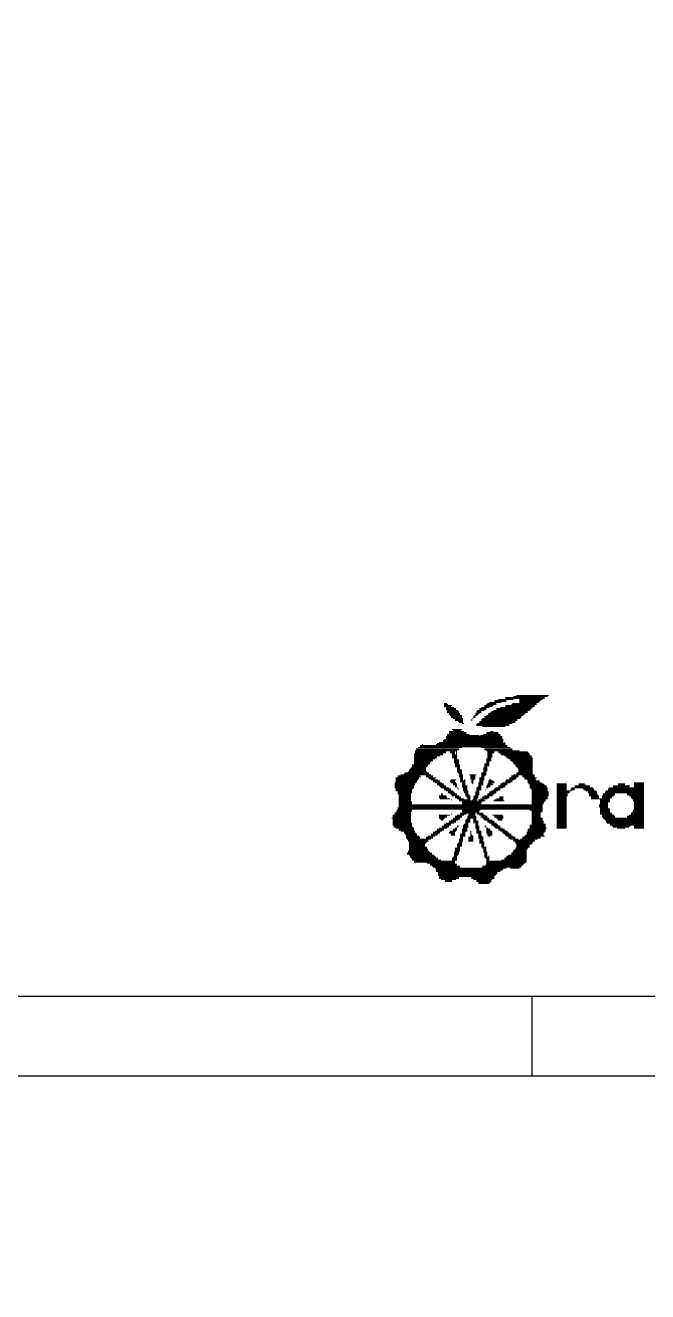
# Model space of a CAD drawing. Extents: x 24 to 162, y 5 to 143.
# Drawn here: x 92.66 to 109.46, y 38.97 to 73.16 of the extents above; entities that cross this region are included whole.
import ezdxf

# ---------------------------------------------------------------- set-up
doc = ezdxf.new("R2010")
doc.units = 0
doc.layers.add('BG_OUTLINE', color=7, linetype='CONTINUOUS')
doc.layers.add('BG_SILKSCREEN_TOP', color=7, linetype='CONTINUOUS')

msp = doc.modelspace()

# ---------------------------------------------------------------- linework, layer by layer
at = {"layer": 'BG_OUTLINE'}
for points in [[(89.27973, 46.950376), (137.279634, 46.950376, 0.414205), (140.779246, 50.450242), (140.779246, 83.450176, 0.414226), (137.279634, 86.950296), (89.27973, 86.950296, 0.414268), (85.779356, 83.450176), (85.779356, 50.450242, 0.414248)], [(89.27973, 4.786376), (137.279634, 4.786376, 0.414205), (140.779246, 8.286242), (140.779246, 41.286176, 0.414226), (137.279634, 44.786296), (89.27973, 44.786296, 0.414268), (85.779356, 41.286176), (85.779356, 8.286242, 0.414248)]]:
    msp.add_lwpolyline(points, format="xyb", close=True, dxfattribs=at)
msp.add_lwpolyline([(106.340402, 44.786296), (106.340402, 46.950376), (121.431812, 46.950376), (121.431812, 44.786296)], close=True, dxfattribs=at)
at = {"layer": 'BG_SILKSCREEN_TOP', "const_width": 0.027178}
for points in [[(105.833672, 55.041038), (106.7562, 55.041038)], [(105.914952, 55.067962), (106.783632, 55.067962)], [(103.96093, 54.851046), (104.042464, 54.851046)], [(103.96093, 54.823614), (104.069388, 54.823614)], [(103.96093, 54.79669), (104.1781, 54.79669)], [(103.96093, 54.769766), (104.150922, 54.769766)], [(104.015032, 54.742334), (104.232456, 54.742334)], [(104.015032, 54.71541), (104.286558, 54.71541)], [(104.015032, 54.687978), (104.286558, 54.687978)], [(104.91089, 54.71541), (105.100882, 54.71541)], [(104.91089, 54.687978), (105.100882, 54.687978)], [(104.964992, 54.742334), (105.182416, 54.742334)], [(105.046526, 54.79669), (105.290874, 54.79669)], [(105.046526, 54.769766), (105.263696, 54.769766)], [(105.100882, 54.823614), (105.372408, 54.823614)], [(105.12806, 54.851046), (105.372408, 54.851046)], [(105.182416, 54.87797), (105.50779, 54.87797)], [(105.318052, 54.932326), (105.64368, 54.932326)], [(105.318052, 54.905402), (105.64368, 54.905402)], [(105.372408, 54.71541), (106.322114, 54.71541)], [(105.372408, 54.687978), (106.294936, 54.687978)], [(105.42651, 54.959758), (105.833672, 54.959758)], [(105.480866, 54.742334), (106.349292, 54.742334)], [(105.616502, 55.013606), (106.67492, 55.013606)], [(105.616502, 54.986682), (106.67492, 54.986682)], [(105.616502, 54.79669), (106.403648, 54.79669)], [(105.616502, 54.769766), (106.403648, 54.769766)], [(105.779316, 54.823614), (106.45775, 54.823614)], [(105.806494, 54.851046), (106.45775, 54.851046)], [(105.996486, 54.959758), (106.620818, 54.959758)], [(105.996486, 54.932326), (106.566462, 54.932326)], [(105.996486, 54.905402), (106.539284, 54.905402)], [(105.996486, 54.87797), (106.512106, 54.87797)], [(104.042464, 54.661054), (104.340914, 54.661054)], [(104.042464, 54.633622), (104.368092, 54.633622)], [(104.042464, 54.606698), (104.368092, 54.606698)], [(104.096566, 54.57952), (104.395016, 54.57952)], [(104.096566, 54.552342), (104.395016, 54.552342)], [(104.123744, 54.525418), (104.449372, 54.525418)], [(104.150922, 54.497986), (104.449372, 54.497986)], [(104.150922, 54.471062), (104.449372, 54.471062)], [(104.205024, 54.44363), (104.47655, 54.44363)], [(104.25938, 54.416706), (104.47655, 54.416706)], [(104.25938, 54.389528), (104.47655, 54.389528)], [(104.340914, 54.36235), (104.47655, 54.36235)], [(104.69372, 54.416706), (104.720898, 54.416706)], [(104.69372, 54.389528), (104.720898, 54.389528)], [(104.720898, 54.44363), (104.748076, 54.44363)], [(104.748076, 54.497986), (104.802432, 54.497986)], [(104.748076, 54.471062), (104.802432, 54.471062)], [(104.775, 54.525418), (104.856534, 54.525418)], [(104.802432, 54.57952), (104.91089, 54.57952)], [(104.802432, 54.552342), (104.883712, 54.552342)], [(104.829356, 54.633622), (104.964992, 54.633622)], [(104.829356, 54.606698), (104.964992, 54.606698)], [(104.856534, 54.661054), (105.046526, 54.661054)], [(104.91089, 54.36235), (105.887774, 54.36235)], [(104.964992, 54.416706), (105.942384, 54.416706)], [(104.964992, 54.389528), (105.942384, 54.389528)], [(104.992424, 54.44363), (106.023664, 54.44363)], [(105.046526, 54.497986), (106.050842, 54.497986)], [(105.046526, 54.471062), (106.050842, 54.471062)], [(105.100882, 54.525418), (106.104944, 54.525418)], [(105.154984, 54.57952), (106.1593, 54.57952)], [(105.154984, 54.552342), (106.132122, 54.552342)], [(105.20934, 54.606698), (106.213656, 54.606698)], [(105.236518, 54.633622), (106.213656, 54.633622)], [(105.290874, 54.661054), (106.267758, 54.661054)], [(104.042464, 54.009544), (104.639364, 54.009544)], [(104.096566, 54.091078), (104.503728, 54.091078)], [(104.096566, 54.063646), (104.558084, 54.063646)], [(104.096566, 54.036976), (104.558084, 54.036976)], [(104.1781, 54.14518), (104.449372, 54.14518)], [(104.205024, 54.118256), (104.422448, 54.118256)], [(104.368092, 54.335426), (104.47655, 54.335426)], [(104.449372, 54.308248), (104.503728, 54.308248)], [(104.829356, 54.28107), (105.72496, 54.28107)], [(104.829356, 54.253638), (105.72496, 54.253638)], [(104.856534, 54.308248), (105.806494, 54.308248)], [(104.91089, 54.335426), (105.887774, 54.335426)], [(104.992424, 54.226968), (105.616502, 54.226968)], [(105.019348, 54.009544), (105.480866, 54.009544)], [(105.100882, 54.063646), (105.42651, 54.063646)], [(105.100882, 54.036976), (105.42651, 54.036976)], [(105.20934, 54.091078), (105.290874, 54.091078)], [(103.255318, 53.656992), (104.449372, 53.656992)], [(103.309674, 53.71084), (105.670858, 53.71084)], [(103.309674, 53.683916), (105.670858, 53.683916)], [(103.363776, 53.738272), (103.390954, 53.738272)], [(103.74376, 53.738272), (105.616502, 53.738272)], [(103.770938, 53.765196), (105.616502, 53.765196)], [(103.82504, 53.792628), (105.5624, 53.792628)], [(103.933752, 53.846984), (105.5624, 53.846984)], [(103.933752, 53.819552), (105.5624, 53.819552)], [(103.96093, 53.873908), (105.5624, 53.873908)], [(104.015032, 53.955188), (105.534968, 53.955188)], [(104.015032, 53.928264), (105.534968, 53.928264)], [(104.015032, 53.901086), (105.534968, 53.901086)], [(104.042464, 53.982366), (104.91089, 53.982366)], [(104.938068, 53.982366), (105.480866, 53.982366)], [(104.964992, 53.656992), (105.752392, 53.656992)], [(105.589324, 53.792628), (105.616502, 53.792628)], [(103.146606, 53.493924), (103.933752, 53.493924)], [(103.146606, 53.467), (103.933752, 53.467)], [(103.146606, 53.439568), (103.852472, 53.439568)], [(103.146606, 53.412644), (103.770938, 53.412644)], [(103.146606, 53.385212), (103.770938, 53.385212)], [(103.146606, 53.358288), (103.716582, 53.358288)], [(103.146606, 53.330856), (103.66248, 53.330856)], [(103.173784, 53.575204), (104.313736, 53.575204)], [(103.173784, 53.54828), (104.015032, 53.54828)], [(103.173784, 53.520848), (104.015032, 53.520848)], [(103.200962, 53.62956), (104.368092, 53.62956)], [(103.200962, 53.602636), (104.368092, 53.602636)], [(104.123744, 53.54828), (104.25938, 53.54828)], [(104.123744, 53.520848), (104.25938, 53.520848)], [(104.1781, 53.493924), (104.25938, 53.493924)], [(104.1781, 53.467), (104.313736, 53.467)], [(104.1781, 53.439568), (104.313736, 53.439568)], [(104.1781, 53.412644), (104.313736, 53.412644)], [(104.1781, 53.385212), (104.313736, 53.385212)], [(104.232456, 53.358288), (104.313736, 53.358288)], [(104.232456, 53.330856), (104.368092, 53.330856)], [(104.286558, 53.54828), (104.313736, 53.54828)], [(104.286558, 53.520848), (104.313736, 53.520848)], [(104.286558, 53.493924), (104.313736, 53.493924)], [(105.046526, 53.62956), (105.806494, 53.62956)], [(105.046526, 53.602636), (105.806494, 53.602636)], [(105.100882, 53.575204), (105.996486, 53.575204)], [(105.100882, 53.358288), (105.236518, 53.358288)], [(105.100882, 53.330856), (105.236518, 53.330856)], [(105.12806, 53.54828), (105.318052, 53.54828)], [(105.12806, 53.520848), (105.318052, 53.520848)], [(105.12806, 53.493924), (105.263696, 53.493924)], [(105.12806, 53.467), (105.263696, 53.467)], [(105.12806, 53.439568), (105.263696, 53.439568)], [(105.12806, 53.412644), (105.263696, 53.412644)], [(105.12806, 53.385212), (105.236518, 53.385212)], [(105.42651, 53.54828), (106.213656, 53.54828)], [(105.42651, 53.520848), (106.240834, 53.520848)], [(105.480866, 53.493924), (106.267758, 53.493924)], [(105.50779, 53.467), (106.267758, 53.467)], [(105.589324, 53.439568), (106.322114, 53.439568)], [(105.64368, 53.412644), (106.322114, 53.412644)], [(105.64368, 53.385212), (106.349292, 53.385212)], [(105.697782, 53.358288), (106.349292, 53.358288)], [(105.752392, 53.330856), (106.349292, 53.330856)], [(102.902512, 52.978304), (103.553768, 52.978304)], [(102.983792, 53.005482), (103.499666, 53.005482)], [(103.01097, 53.059584), (103.472488, 53.059584)], [(103.01097, 53.032406), (103.472488, 53.032406)], [(103.038148, 53.086762), (103.472488, 53.086762)], [(103.065326, 53.11394), (103.472488, 53.11394)], [(103.092504, 53.19522), (103.52659, 53.19522)], [(103.092504, 53.168296), (103.52659, 53.168296)], [(103.092504, 53.140864), (103.499666, 53.140864)], [(103.146606, 53.303932), (103.66248, 53.303932)], [(103.146606, 53.276754), (103.608124, 53.276754)], [(103.146606, 53.249576), (103.580946, 53.249576)], [(103.146606, 53.222652), (103.580946, 53.222652)], [(104.232456, 53.303932), (104.368092, 53.303932)], [(104.232456, 53.276754), (104.368092, 53.276754)], [(104.232456, 53.249576), (104.368092, 53.249576)], [(104.25938, 53.222652), (104.368092, 53.222652)], [(104.25938, 53.19522), (104.395016, 53.19522)], [(104.25938, 53.168296), (104.395016, 53.168296)], [(104.25938, 53.140864), (104.395016, 53.140864)], [(104.313736, 53.11394), (104.395016, 53.11394)], [(104.313736, 53.086762), (104.395016, 53.086762)], [(104.313736, 53.059584), (104.449372, 53.059584)], [(104.313736, 53.032406), (104.449372, 53.032406)], [(104.313736, 53.005482), (104.449372, 53.005482)], [(104.340914, 52.978304), (104.449372, 52.978304)], [(104.964992, 52.978304), (105.100882, 52.978304)], [(105.019348, 53.11394), (105.12806, 53.11394)], [(105.019348, 53.086762), (105.12806, 53.086762)], [(105.019348, 53.059584), (105.12806, 53.059584)], [(105.019348, 53.032406), (105.12806, 53.032406)], [(105.019348, 53.005482), (105.100882, 53.005482)], [(105.046526, 53.222652), (105.182416, 53.222652)], [(105.046526, 53.19522), (105.182416, 53.19522)], [(105.046526, 53.168296), (105.182416, 53.168296)], [(105.046526, 53.140864), (105.12806, 53.140864)], [(105.100882, 53.303932), (105.236518, 53.303932)], [(105.100882, 53.276754), (105.182416, 53.276754)], [(105.100882, 53.249576), (105.182416, 53.249576)], [(105.752392, 53.303932), (106.349292, 53.303932)], [(105.806494, 53.276754), (106.349292, 53.276754)], [(105.833672, 53.249576), (106.349292, 53.249576)], [(105.833672, 53.222652), (106.349292, 53.222652)], [(105.887774, 53.19522), (106.349292, 53.19522)], [(105.887774, 53.168296), (106.349292, 53.168296)], [(105.914952, 53.140864), (106.349292, 53.140864)], [(105.914952, 52.978304), (106.349292, 52.978304)], [(105.942384, 53.11394), (106.349292, 53.11394)], [(105.969308, 53.086762), (106.349292, 53.086762)], [(105.969308, 53.059584), (106.349292, 53.059584)], [(105.969308, 53.032406), (106.349292, 53.032406)], [(105.969308, 53.005482), (106.349292, 53.005482)], [(102.63124, 52.706778), (103.200962, 52.706778)], [(102.63124, 52.6796), (103.173784, 52.6796)], [(102.63124, 52.652422), (103.173784, 52.652422)], [(102.658164, 52.842414), (103.282496, 52.842414)], [(102.658164, 52.81549), (103.282496, 52.81549)], [(102.658164, 52.788312), (103.255318, 52.788312)], [(102.658164, 52.76088), (103.22814, 52.76088)], [(102.658164, 52.73421), (103.22814, 52.73421)], [(102.71252, 52.89677), (103.309674, 52.89677)], [(102.71252, 52.869592), (103.336598, 52.869592)], [(102.7938, 52.924202), (103.608124, 52.924202)], [(102.875334, 52.950872), (103.553768, 52.950872)], [(103.472488, 52.89677), (103.66248, 52.89677)], [(103.472488, 52.869592), (103.66248, 52.869592)], [(103.52659, 52.842414), (103.74376, 52.842414)], [(103.553768, 52.81549), (103.716582, 52.81549)], [(103.608124, 52.788312), (103.798116, 52.788312)], [(103.66248, 52.76088), (103.852472, 52.76088)], [(103.66248, 52.73421), (103.852472, 52.73421)], [(103.716582, 52.706778), (103.906574, 52.706778)], [(103.770938, 52.6796), (103.96093, 52.6796)], [(103.770938, 52.652422), (103.96093, 52.652422)], [(104.123744, 52.76088), (104.25938, 52.76088)], [(104.123744, 52.73421), (104.25938, 52.73421)], [(104.150922, 52.788312), (104.286558, 52.788312)], [(104.150922, 52.706778), (104.286558, 52.706778)], [(104.205024, 52.6796), (104.313736, 52.6796)], [(104.205024, 52.652422), (104.313736, 52.652422)], [(104.368092, 52.950872), (104.449372, 52.950872)], [(104.368092, 52.924202), (104.47655, 52.924202)], [(104.368092, 52.89677), (104.47655, 52.89677)], [(104.368092, 52.869592), (104.47655, 52.869592)], [(104.395016, 52.842414), (104.47655, 52.842414)], [(104.395016, 52.81549), (104.47655, 52.81549)], [(104.395016, 52.788312), (104.47655, 52.788312)], [(104.395016, 52.76088), (104.530906, 52.76088)], [(104.395016, 52.73421), (104.530906, 52.73421)], [(104.449372, 52.706778), (104.530906, 52.706778)], [(104.449372, 52.6796), (104.530906, 52.6796)], [(104.449372, 52.652422), (104.530906, 52.652422)], [(104.503728, 52.788312), (104.530906, 52.788312)], [(104.639364, 52.924202), (104.829356, 52.924202)], [(104.666542, 52.89677), (104.802432, 52.89677)], [(104.666542, 52.869592), (104.802432, 52.869592)], [(104.666542, 52.842414), (104.802432, 52.842414)], [(104.666542, 52.81549), (104.802432, 52.81549)], [(104.69372, 52.788312), (104.775, 52.788312)], [(104.69372, 52.76088), (104.748076, 52.76088)], [(104.69372, 52.73421), (104.748076, 52.73421)], [(104.69372, 52.706778), (104.748076, 52.706778)], [(104.720898, 52.6796), (104.748076, 52.6796)], [(104.883712, 52.706778), (105.019348, 52.706778)], [(104.883712, 52.6796), (105.019348, 52.6796)], [(104.883712, 52.652422), (105.019348, 52.652422)], [(104.91089, 52.842414), (105.046526, 52.842414)], [(104.91089, 52.81549), (105.046526, 52.81549)], [(104.91089, 52.788312), (105.046526, 52.788312)], [(104.91089, 52.76088), (105.019348, 52.76088)], [(104.91089, 52.73421), (105.019348, 52.73421)], [(104.964992, 52.950872), (105.100882, 52.950872)], [(104.964992, 52.924202), (105.100882, 52.924202)], [(104.964992, 52.89677), (105.073704, 52.89677)], [(104.964992, 52.869592), (105.046526, 52.869592)], [(105.12806, 52.6796), (105.263696, 52.6796)], [(105.12806, 52.652422), (105.290874, 52.652422)], [(105.154984, 52.76088), (105.290874, 52.76088)], [(105.154984, 52.73421), (105.318052, 52.73421)], [(105.154984, 52.706778), (105.318052, 52.706778)], [(105.182416, 52.788312), (105.236518, 52.788312)], [(105.480866, 52.6796), (105.670858, 52.6796)], [(105.480866, 52.652422), (105.670858, 52.652422)], [(105.534968, 52.706778), (105.752392, 52.706778)], [(105.616502, 52.76088), (105.806494, 52.76088)], [(105.616502, 52.73421), (105.806494, 52.73421)], [(105.64368, 52.788312), (105.86085, 52.788312)], [(105.72496, 52.842414), (105.914952, 52.842414)], [(105.72496, 52.81549), (105.914952, 52.81549)], [(105.779316, 52.89677), (105.969308, 52.89677)], [(105.779316, 52.869592), (105.969308, 52.869592)], [(105.833672, 52.924202), (106.403648, 52.924202)], [(105.914952, 52.950872), (106.349292, 52.950872)], [(106.077766, 52.89677), (106.403648, 52.89677)], [(106.077766, 52.869592), (106.403648, 52.869592)], [(106.132122, 52.842414), (106.45775, 52.842414)], [(106.132122, 52.81549), (106.430826, 52.81549)], [(106.186478, 52.788312), (106.430826, 52.788312)], [(106.213656, 52.76088), (106.539284, 52.76088)], [(106.213656, 52.73421), (106.539284, 52.73421)], [(106.213656, 52.706778), (106.59364, 52.706778)], [(106.240834, 52.6796), (106.647742, 52.6796)], [(106.267758, 52.652422), (106.67492, 52.652422)], [(107.000802, 52.6796), (107.272074, 52.6796)], [(107.000802, 52.652422), (107.272074, 52.652422)], [(107.597702, 52.6796), (107.760516, 52.6796)], [(107.597702, 52.652422), (107.787694, 52.652422)], [(108.65612, 52.6796), (108.846112, 52.6796)], [(108.65612, 52.652422), (108.846112, 52.652422)], [(109.09046, 52.706778), (109.361986, 52.706778)], [(109.09046, 52.6796), (109.361986, 52.6796)], [(109.09046, 52.652422), (109.361986, 52.652422)], [(102.63124, 52.625498), (103.146606, 52.625498)], [(102.63124, 52.59832), (103.146606, 52.59832)], [(102.63124, 52.571142), (103.146606, 52.571142)], [(102.658164, 52.544218), (103.119682, 52.544218)], [(102.658164, 52.516786), (103.092504, 52.516786)], [(102.658164, 52.489862), (103.092504, 52.489862)], [(102.71252, 52.46243), (103.092504, 52.46243)], [(102.71252, 52.435506), (103.092504, 52.435506)], [(102.71252, 52.408328), (103.065326, 52.408328)], [(102.739698, 52.38115), (103.065326, 52.38115)], [(102.739698, 52.354226), (103.065326, 52.354226)], [(102.739698, 52.326794), (103.065326, 52.326794)], [(102.739698, 52.29987), (103.065326, 52.29987)], [(103.82504, 52.625498), (104.015032, 52.625498)], [(103.82504, 52.354226), (104.015032, 52.354226)], [(103.82504, 52.326794), (104.042464, 52.326794)], [(103.82504, 52.29987), (104.042464, 52.29987)], [(103.852472, 52.59832), (104.015032, 52.59832)], [(103.87965, 52.571142), (104.096566, 52.571142)], [(103.87965, 52.408328), (103.933752, 52.408328)], [(103.87965, 52.38115), (103.933752, 52.38115)], [(103.96093, 52.544218), (104.150922, 52.544218)], [(103.96093, 52.516786), (104.150922, 52.516786)], [(104.015032, 52.489862), (104.205024, 52.489862)], [(104.069388, 52.46243), (104.232456, 52.46243)], [(104.069388, 52.435506), (104.25938, 52.435506)], [(104.123744, 52.408328), (104.313736, 52.408328)], [(104.150922, 52.38115), (104.313736, 52.38115)], [(104.1781, 52.354226), (104.368092, 52.354226)], [(104.25938, 52.625498), (104.313736, 52.625498)], [(104.25938, 52.59832), (104.313736, 52.59832)], [(104.25938, 52.326794), (104.422448, 52.326794)], [(104.25938, 52.29987), (104.422448, 52.29987)], [(104.313736, 52.571142), (104.340914, 52.571142)], [(104.340914, 52.544218), (104.368092, 52.544218)], [(104.449372, 52.625498), (104.585008, 52.625498)], [(104.449372, 52.59832), (104.585008, 52.59832)], [(104.47655, 52.571142), (104.585008, 52.571142)], [(104.47655, 52.544218), (104.585008, 52.544218)], [(104.47655, 52.516786), (104.585008, 52.516786)], [(104.47655, 52.489862), (104.61244, 52.489862)], [(104.503728, 52.46243), (104.61244, 52.46243)], [(104.503728, 52.435506), (104.61244, 52.435506)], [(104.530906, 52.408328), (104.61244, 52.408328)], [(104.530906, 52.38115), (104.639364, 52.38115)], [(104.530906, 52.354226), (104.666542, 52.354226)], [(104.558084, 52.326794), (104.666542, 52.326794)], [(104.585008, 52.29987), (104.666542, 52.29987)], [(104.748076, 52.326794), (104.883712, 52.326794)], [(104.748076, 52.29987), (104.883712, 52.29987)], [(104.775, 52.354226), (104.883712, 52.354226)], [(104.802432, 52.46243), (104.91089, 52.46243)], [(104.802432, 52.435506), (104.91089, 52.435506)], [(104.802432, 52.408328), (104.91089, 52.408328)], [(104.802432, 52.38115), (104.91089, 52.38115)], [(104.829356, 52.571142), (104.964992, 52.571142)], [(104.829356, 52.544218), (104.964992, 52.544218)], [(104.829356, 52.516786), (104.964992, 52.516786)], [(104.829356, 52.489862), (104.91089, 52.489862)], [(104.856534, 52.59832), (104.964992, 52.59832)], [(104.883712, 52.625498), (104.964992, 52.625498)], [(104.992424, 52.326794), (105.182416, 52.326794)], [(104.992424, 52.29987), (105.182416, 52.29987)], [(105.046526, 52.354226), (105.263696, 52.354226)], [(105.073704, 52.516786), (105.100882, 52.516786)], [(105.100882, 52.625498), (105.20934, 52.625498)], [(105.100882, 52.59832), (105.20934, 52.59832)], [(105.100882, 52.571142), (105.154984, 52.571142)], [(105.12806, 52.408328), (105.318052, 52.408328)], [(105.12806, 52.38115), (105.290874, 52.38115)], [(105.182416, 52.46243), (105.372408, 52.46243)], [(105.182416, 52.435506), (105.372408, 52.435506)], [(105.236518, 52.489862), (105.42651, 52.489862)], [(105.290874, 52.516786), (105.480866, 52.516786)], [(105.318052, 52.544218), (105.480866, 52.544218)], [(105.344976, 52.571142), (105.5624, 52.571142)], [(105.42651, 52.625498), (105.616502, 52.625498)], [(105.42651, 52.59832), (105.616502, 52.59832)], [(105.453688, 52.326794), (105.5624, 52.326794)], [(105.453688, 52.29987), (105.5624, 52.29987)], [(106.267758, 52.625498), (106.729276, 52.625498)], [(106.267758, 52.59832), (106.729276, 52.59832)], [(106.267758, 52.571142), (106.7562, 52.571142)], [(106.294936, 52.544218), (106.7562, 52.544218)], [(106.322114, 52.516786), (106.7562, 52.516786)], [(106.322114, 52.489862), (106.7562, 52.489862)], [(106.322114, 52.46243), (106.783632, 52.46243)], [(106.322114, 52.435506), (106.783632, 52.435506)], [(106.322114, 52.408328), (106.783632, 52.408328)], [(106.322114, 52.38115), (106.783632, 52.38115)], [(106.322114, 52.354226), (106.783632, 52.354226)], [(106.322114, 52.326794), (106.7562, 52.326794)], [(106.322114, 52.29987), (106.7562, 52.29987)], [(107.000802, 52.625498), (107.272074, 52.625498)], [(107.000802, 52.59832), (107.272074, 52.59832)], [(107.000802, 52.571142), (107.272074, 52.571142)], [(107.000802, 52.544218), (107.272074, 52.544218)], [(107.000802, 52.516786), (107.272074, 52.516786)], [(107.000802, 52.489862), (107.40771, 52.489862)], [(107.000802, 52.46243), (107.353608, 52.46243)], [(107.000802, 52.435506), (107.353608, 52.435506)], [(107.000802, 52.408328), (107.299252, 52.408328)], [(107.000802, 52.38115), (107.299252, 52.38115)], [(107.000802, 52.354226), (107.299252, 52.354226)], [(107.000802, 52.326794), (107.272074, 52.326794)], [(107.000802, 52.29987), (107.272074, 52.29987)], [(107.380532, 52.544218), (107.489244, 52.544218)], [(107.380532, 52.516786), (107.489244, 52.516786)], [(107.40771, 52.571142), (107.977686, 52.571142)], [(107.489244, 52.625498), (107.896152, 52.625498)], [(107.489244, 52.59832), (107.896152, 52.59832)], [(107.70616, 52.544218), (108.004864, 52.544218)], [(107.733592, 52.516786), (108.004864, 52.516786)], [(107.787694, 52.489862), (108.05922, 52.489862)], [(107.84205, 52.46243), (108.086144, 52.46243)], [(107.84205, 52.435506), (108.086144, 52.435506)], [(107.869228, 52.408328), (108.086144, 52.408328)], [(107.869228, 52.38115), (108.113576, 52.38115)], [(107.869228, 52.354226), (108.1405, 52.354226)], [(107.923584, 52.326794), (108.1405, 52.326794)], [(107.923584, 52.29987), (108.1405, 52.29987)], [(108.222034, 52.354226), (108.547662, 52.354226)], [(108.222034, 52.326794), (108.49356, 52.326794)], [(108.222034, 52.29987), (108.49356, 52.29987)], [(108.249212, 52.408328), (108.57484, 52.408328)], [(108.249212, 52.38115), (108.57484, 52.38115)], [(108.303568, 52.46243), (109.361986, 52.46243)], [(108.303568, 52.435506), (109.361986, 52.435506)], [(108.330492, 52.489862), (109.361986, 52.489862)], [(108.384848, 52.544218), (109.361986, 52.544218)], [(108.384848, 52.516786), (109.361986, 52.516786)], [(108.412026, 52.571142), (109.361986, 52.571142)], [(108.520484, 52.625498), (108.982002, 52.625498)], [(108.520484, 52.59832), (108.954824, 52.59832)], [(108.900468, 52.408328), (109.361986, 52.408328)], [(108.900468, 52.38115), (109.361986, 52.38115)], [(108.954824, 52.354226), (109.361986, 52.354226)], [(109.008926, 52.326794), (109.361986, 52.326794)], [(109.008926, 52.29987), (109.361986, 52.29987)], [(109.09046, 52.625498), (109.361986, 52.625498)], [(109.09046, 52.59832), (109.361986, 52.59832)], [(102.685342, 51.973988), (103.092504, 51.973988)], [(102.71252, 52.028344), (106.620818, 52.028344)], [(102.71252, 52.001166), (106.620818, 52.001166)], [(102.739698, 52.272438), (103.065326, 52.272438)], [(102.739698, 52.245514), (103.065326, 52.245514)], [(102.739698, 52.218336), (103.065326, 52.218336)], [(102.739698, 52.191158), (103.092504, 52.191158)], [(102.739698, 52.16398), (103.092504, 52.16398)], [(102.739698, 52.137056), (103.092504, 52.137056)], [(102.739698, 52.109878), (106.620818, 52.109878)], [(102.739698, 52.082446), (106.620818, 52.082446)], [(102.739698, 52.055776), (106.620818, 52.055776)], [(103.852472, 52.272438), (104.123744, 52.272438)], [(104.150922, 52.245514), (104.1781, 52.245514)], [(104.313736, 52.272438), (104.503728, 52.272438)], [(104.368092, 52.245514), (104.666542, 52.245514)], [(104.368092, 52.218336), (104.856534, 52.218336)], [(104.449372, 52.191158), (104.992424, 52.191158)], [(104.449372, 52.16398), (104.964992, 52.16398)], [(104.449372, 52.137056), (104.964992, 52.137056)], [(104.449372, 51.973988), (104.938068, 51.973988)], [(104.585008, 52.272438), (104.666542, 52.272438)], [(104.720898, 52.245514), (104.856534, 52.245514)], [(104.748076, 52.272438), (104.856534, 52.272438)], [(104.883712, 52.245514), (105.046526, 52.245514)], [(104.883712, 52.218336), (105.073704, 52.218336)], [(104.938068, 52.272438), (105.12806, 52.272438)], [(105.290874, 52.218336), (105.589324, 52.218336)], [(105.318052, 52.245514), (105.5624, 52.245514)], [(105.372408, 52.272438), (105.5624, 52.272438)], [(106.267758, 51.973988), (106.620818, 51.973988)], [(106.322114, 52.272438), (106.7562, 52.272438)], [(106.322114, 52.245514), (106.702098, 52.245514)], [(106.322114, 52.218336), (106.702098, 52.218336)], [(106.322114, 52.191158), (106.67492, 52.191158)], [(106.322114, 52.16398), (106.647742, 52.16398)], [(106.322114, 52.137056), (106.647742, 52.137056)], [(107.000802, 52.272438), (107.272074, 52.272438)], [(107.000802, 52.245514), (107.272074, 52.245514)], [(107.000802, 52.218336), (107.272074, 52.218336)], [(107.000802, 52.191158), (107.272074, 52.191158)], [(107.000802, 52.16398), (107.272074, 52.16398)], [(107.000802, 52.137056), (107.272074, 52.137056)], [(107.000802, 52.109878), (107.272074, 52.109878)], [(107.000802, 52.082446), (107.272074, 52.082446)], [(107.000802, 52.055776), (107.272074, 52.055776)], [(107.000802, 52.028344), (107.272074, 52.028344)], [(107.000802, 52.001166), (107.272074, 52.001166)], [(107.000802, 51.973988), (107.272074, 51.973988)], [(107.923584, 52.272438), (108.439204, 52.272438)], [(108.1405, 52.109878), (108.384848, 52.109878)], [(108.1405, 52.082446), (108.384848, 52.082446)], [(108.1405, 52.055776), (108.384848, 52.055776)], [(108.167678, 52.245514), (108.439204, 52.245514)], [(108.167678, 52.218336), (108.439204, 52.218336)], [(108.167678, 52.191158), (108.439204, 52.191158)], [(108.167678, 52.16398), (108.384848, 52.16398)], [(108.167678, 52.137056), (108.384848, 52.137056)], [(108.167678, 52.028344), (108.384848, 52.028344)], [(108.167678, 52.001166), (108.439204, 52.001166)], [(108.167678, 51.973988), (108.439204, 51.973988)], [(109.036104, 52.272438), (109.361986, 52.272438)], [(109.063536, 52.245514), (109.361986, 52.245514)], [(109.063536, 52.218336), (109.361986, 52.218336)], [(109.063536, 51.973988), (109.361986, 51.973988)], [(109.09046, 52.191158), (109.361986, 52.191158)], [(109.09046, 52.16398), (109.361986, 52.16398)], [(109.09046, 52.137056), (109.361986, 52.137056)], [(109.09046, 52.109878), (109.361986, 52.109878)], [(109.09046, 52.082446), (109.361986, 52.082446)], [(109.09046, 52.055776), (109.361986, 52.055776)], [(109.09046, 52.028344), (109.361986, 52.028344)], [(109.09046, 52.001166), (109.361986, 52.001166)], [(102.549706, 51.757072), (103.065326, 51.757072)], [(102.57663, 51.838352), (103.065326, 51.838352)], [(102.57663, 51.81092), (103.065326, 51.81092)], [(102.57663, 51.783996), (103.065326, 51.783996)], [(102.57663, 51.72964), (103.065326, 51.72964)], [(102.57663, 51.702716), (103.065326, 51.702716)], [(102.57663, 51.675792), (103.065326, 51.675792)], [(102.57663, 51.64836), (103.065326, 51.64836)], [(102.57663, 51.621436), (103.092504, 51.621436)], [(102.63124, 51.892708), (103.065326, 51.892708)], [(102.63124, 51.865784), (103.065326, 51.865784)], [(102.658164, 51.919886), (103.065326, 51.919886)], [(102.685342, 51.947064), (103.092504, 51.947064)], [(103.82504, 51.838352), (104.123744, 51.838352)], [(103.82504, 51.81092), (104.042464, 51.81092)], [(103.82504, 51.783996), (104.042464, 51.783996)], [(103.82504, 51.757072), (103.988108, 51.757072)], [(103.852472, 51.72964), (103.96093, 51.72964)], [(103.87965, 51.702716), (103.933752, 51.702716)], [(104.015032, 51.621436), (104.232456, 51.621436)], [(104.096566, 51.675792), (104.286558, 51.675792)], [(104.096566, 51.64836), (104.286558, 51.64836)], [(104.150922, 51.865784), (104.1781, 51.865784)], [(104.150922, 51.702716), (104.340914, 51.702716)], [(104.205024, 51.757072), (104.395016, 51.757072)], [(104.205024, 51.72964), (104.395016, 51.72964)], [(104.25938, 51.81092), (104.449372, 51.81092)], [(104.25938, 51.783996), (104.449372, 51.783996)], [(104.313736, 51.838352), (104.503728, 51.838352)], [(104.395016, 51.892708), (104.802432, 51.892708)], [(104.395016, 51.865784), (104.558084, 51.865784)], [(104.449372, 51.947064), (104.91089, 51.947064)], [(104.449372, 51.919886), (104.91089, 51.919886)], [(104.530906, 51.702716), (104.666542, 51.702716)], [(104.530906, 51.675792), (104.666542, 51.675792)], [(104.530906, 51.64836), (104.666542, 51.64836)], [(104.530906, 51.621436), (104.61244, 51.621436)], [(104.558084, 51.72964), (104.666542, 51.72964)], [(104.585008, 51.81092), (104.829356, 51.81092)], [(104.585008, 51.783996), (104.829356, 51.783996)], [(104.585008, 51.757072), (104.829356, 51.757072)], [(104.61244, 51.865784), (104.802432, 51.865784)], [(104.61244, 51.838352), (104.802432, 51.838352)], [(104.748076, 51.72964), (104.829356, 51.72964)], [(104.748076, 51.702716), (104.829356, 51.702716)], [(104.748076, 51.675792), (104.883712, 51.675792)], [(104.748076, 51.64836), (104.883712, 51.64836)], [(104.748076, 51.621436), (104.775, 51.621436)], [(104.802432, 51.621436), (104.883712, 51.621436)], [(104.829356, 51.892708), (105.019348, 51.892708)], [(104.856534, 51.865784), (105.019348, 51.865784)], [(104.91089, 51.838352), (105.073704, 51.838352)], [(104.938068, 51.783996), (105.12806, 51.783996)], [(104.964992, 51.81092), (105.12806, 51.81092)], [(104.992424, 51.757072), (105.182416, 51.757072)], [(105.019348, 51.72964), (105.182416, 51.72964)], [(105.046526, 51.702716), (105.263696, 51.702716)], [(105.12806, 51.675792), (105.318052, 51.675792)], [(105.12806, 51.64836), (105.318052, 51.64836)], [(105.182416, 51.621436), (105.372408, 51.621436)], [(105.263696, 51.838352), (105.534968, 51.838352)], [(105.318052, 51.81092), (105.5624, 51.81092)], [(105.318052, 51.783996), (105.5624, 51.783996)], [(105.372408, 51.757072), (105.5624, 51.757072)], [(105.399332, 51.72964), (105.534968, 51.72964)], [(105.42651, 51.702716), (105.534968, 51.702716)], [(106.322114, 51.947064), (106.620818, 51.947064)], [(106.322114, 51.919886), (106.59364, 51.919886)], [(106.322114, 51.892708), (106.566462, 51.892708)], [(106.322114, 51.865784), (106.566462, 51.865784)], [(106.322114, 51.838352), (106.566462, 51.838352)], [(106.322114, 51.81092), (106.566462, 51.81092)], [(106.322114, 51.783996), (106.566462, 51.783996)], [(106.322114, 51.757072), (106.620818, 51.757072)], [(106.322114, 51.72964), (106.620818, 51.72964)], [(106.322114, 51.702716), (106.620818, 51.702716)], [(106.322114, 51.675792), (106.647742, 51.675792)], [(106.322114, 51.64836), (106.647742, 51.64836)], [(106.322114, 51.621436), (106.647742, 51.621436)], [(107.000802, 51.947064), (107.272074, 51.947064)], [(107.000802, 51.919886), (107.272074, 51.919886)], [(107.000802, 51.892708), (107.272074, 51.892708)], [(107.000802, 51.865784), (107.272074, 51.865784)], [(107.000802, 51.838352), (107.272074, 51.838352)], [(107.000802, 51.81092), (107.272074, 51.81092)], [(107.000802, 51.783996), (107.272074, 51.783996)], [(107.000802, 51.757072), (107.272074, 51.757072)], [(107.000802, 51.72964), (107.272074, 51.72964)], [(107.000802, 51.702716), (107.272074, 51.702716)], [(107.000802, 51.675792), (107.272074, 51.675792)], [(107.000802, 51.64836), (107.272074, 51.64836)], [(107.000802, 51.621436), (107.272074, 51.621436)], [(108.167678, 51.947064), (108.439204, 51.947064)], [(108.167678, 51.919886), (108.439204, 51.919886)], [(108.167678, 51.892708), (108.49356, 51.892708)], [(108.167678, 51.865784), (108.49356, 51.865784)], [(108.222034, 51.838352), (108.547662, 51.838352)], [(108.222034, 51.81092), (108.57484, 51.81092)], [(108.222034, 51.783996), (108.57484, 51.783996)], [(108.249212, 51.757072), (109.361986, 51.757072)], [(108.276136, 51.72964), (109.361986, 51.72964)], [(108.303568, 51.702716), (109.361986, 51.702716)], [(108.330492, 51.675792), (109.361986, 51.675792)], [(108.330492, 51.64836), (109.361986, 51.64836)], [(108.35767, 51.621436), (109.361986, 51.621436)], [(108.900468, 51.81092), (109.361986, 51.81092)], [(108.900468, 51.783996), (109.361986, 51.783996)], [(108.954824, 51.838352), (109.361986, 51.838352)], [(109.008926, 51.892708), (109.361986, 51.892708)], [(109.008926, 51.865784), (109.361986, 51.865784)], [(109.036104, 51.919886), (109.361986, 51.919886)], [(109.063536, 51.947064), (109.361986, 51.947064)], [(102.57663, 51.594004), (103.092504, 51.594004)], [(102.57663, 51.56708), (103.092504, 51.56708)], [(102.603808, 51.539648), (103.092504, 51.539648)], [(102.603808, 51.512724), (103.119682, 51.512724)], [(102.658164, 51.4858), (103.146606, 51.4858)], [(102.739698, 51.458368), (103.146606, 51.458368)], [(102.739698, 51.431444), (103.146606, 51.431444)], [(102.7938, 51.404012), (103.173784, 51.404012)], [(102.875334, 51.376834), (103.173784, 51.376834)], [(102.875334, 51.349656), (103.200962, 51.349656)], [(102.902512, 51.322732), (103.22814, 51.322732)], [(102.92969, 51.295554), (103.22814, 51.295554)], [(102.92969, 51.268376), (103.282496, 51.268376)], [(103.52659, 51.268376), (103.716582, 51.268376)], [(103.608124, 51.322732), (103.798116, 51.322732)], [(103.608124, 51.295554), (103.770938, 51.295554)], [(103.66248, 51.376834), (103.852472, 51.376834)], [(103.66248, 51.349656), (103.852472, 51.349656)], [(103.716582, 51.404012), (103.906574, 51.404012)], [(103.770938, 51.458368), (103.96093, 51.458368)], [(103.770938, 51.431444), (103.96093, 51.431444)], [(103.82504, 51.4858), (104.042464, 51.4858)], [(103.906574, 51.539648), (104.096566, 51.539648)], [(103.906574, 51.512724), (104.096566, 51.512724)], [(103.96093, 51.594004), (104.150922, 51.594004)], [(103.96093, 51.56708), (104.150922, 51.56708)], [(104.096566, 51.376834), (104.25938, 51.376834)], [(104.096566, 51.349656), (104.25938, 51.349656)], [(104.123744, 51.404012), (104.286558, 51.404012)], [(104.150922, 51.322732), (104.25938, 51.322732)], [(104.150922, 51.295554), (104.25938, 51.295554)], [(104.205024, 51.458368), (104.313736, 51.458368)], [(104.205024, 51.431444), (104.313736, 51.431444)], [(104.25938, 51.4858), (104.313736, 51.4858)], [(104.313736, 51.539648), (104.368092, 51.539648)], [(104.313736, 51.512724), (104.340914, 51.512724)], [(104.395016, 51.322732), (104.530906, 51.322732)], [(104.395016, 51.295554), (104.530906, 51.295554)], [(104.395016, 51.268376), (104.530906, 51.268376)], [(104.449372, 51.458368), (104.585008, 51.458368)], [(104.449372, 51.431444), (104.585008, 51.431444)], [(104.449372, 51.404012), (104.585008, 51.404012)], [(104.449372, 51.376834), (104.530906, 51.376834)], [(104.449372, 51.349656), (104.530906, 51.349656)], [(104.47655, 51.56708), (104.61244, 51.56708)], [(104.47655, 51.539648), (104.61244, 51.539648)], [(104.47655, 51.512724), (104.61244, 51.512724)], [(104.47655, 51.4858), (104.585008, 51.4858)], [(104.503728, 51.594004), (104.61244, 51.594004)], [(104.666542, 51.404012), (104.69372, 51.404012)], [(104.666542, 51.376834), (104.69372, 51.376834)], [(104.666542, 51.349656), (104.69372, 51.349656)], [(104.666542, 51.322732), (104.69372, 51.322732)], [(104.666542, 51.295554), (104.720898, 51.295554)], [(104.666542, 51.268376), (104.748076, 51.268376)], [(104.802432, 51.594004), (104.883712, 51.594004)], [(104.802432, 51.56708), (104.883712, 51.56708)], [(104.802432, 51.539648), (104.91089, 51.539648)], [(104.802432, 51.512724), (104.91089, 51.512724)], [(104.802432, 51.4858), (104.91089, 51.4858)], [(104.829356, 51.458368), (104.91089, 51.458368)], [(104.829356, 51.431444), (104.91089, 51.431444)], [(104.829356, 51.404012), (104.964992, 51.404012)], [(104.829356, 51.376834), (104.964992, 51.376834)], [(104.829356, 51.349656), (104.964992, 51.349656)], [(104.883712, 51.322732), (104.964992, 51.322732)], [(104.883712, 51.295554), (104.964992, 51.295554)], [(104.883712, 51.268376), (104.992424, 51.268376)], [(105.046526, 51.539648), (105.100882, 51.539648)], [(105.073704, 51.512724), (105.100882, 51.512724)], [(105.100882, 51.4858), (105.154984, 51.4858)], [(105.100882, 51.458368), (105.20934, 51.458368)], [(105.100882, 51.431444), (105.20934, 51.431444)], [(105.100882, 51.404012), (105.263696, 51.404012)], [(105.100882, 51.376834), (105.263696, 51.376834)], [(105.100882, 51.349656), (105.263696, 51.349656)], [(105.12806, 51.322732), (105.263696, 51.322732)], [(105.12806, 51.295554), (105.263696, 51.295554)], [(105.154984, 51.268376), (105.20934, 51.268376)], [(105.236518, 51.594004), (105.399332, 51.594004)], [(105.236518, 51.56708), (105.42651, 51.56708)], [(105.290874, 51.539648), (105.480866, 51.539648)], [(105.318052, 51.512724), (105.480866, 51.512724)], [(105.344976, 51.4858), (105.534968, 51.4858)], [(105.42651, 51.458368), (105.589324, 51.458368)], [(105.42651, 51.431444), (105.616502, 51.431444)], [(105.480866, 51.404012), (105.670858, 51.404012)], [(105.534968, 51.376834), (105.697782, 51.376834)], [(105.534968, 51.349656), (105.72496, 51.349656)], [(105.589324, 51.322732), (105.779316, 51.322732)], [(105.616502, 51.295554), (105.779316, 51.295554)], [(105.64368, 51.268376), (105.833672, 51.268376)], [(106.132122, 51.268376), (106.67492, 51.268376)], [(106.1593, 51.295554), (106.647742, 51.295554)], [(106.186478, 51.376834), (106.67492, 51.376834)], [(106.186478, 51.349656), (106.647742, 51.349656)], [(106.186478, 51.322732), (106.647742, 51.322732)], [(106.213656, 51.458368), (106.702098, 51.458368)], [(106.213656, 51.431444), (106.702098, 51.431444)], [(106.213656, 51.404012), (106.702098, 51.404012)], [(106.267758, 51.56708), (106.702098, 51.56708)], [(106.267758, 51.539648), (106.702098, 51.539648)], [(106.267758, 51.512724), (106.702098, 51.512724)], [(106.267758, 51.4858), (106.729276, 51.4858)], [(106.322114, 51.594004), (106.702098, 51.594004)], [(107.000802, 51.594004), (107.272074, 51.594004)], [(107.000802, 51.56708), (107.272074, 51.56708)], [(107.000802, 51.539648), (107.272074, 51.539648)], [(107.000802, 51.512724), (107.272074, 51.512724)], [(107.000802, 51.4858), (107.272074, 51.4858)], [(108.439204, 51.594004), (109.361986, 51.594004)], [(108.439204, 51.56708), (109.361986, 51.56708)], [(108.49356, 51.539648), (108.982002, 51.539648)], [(108.520484, 51.512724), (108.954824, 51.512724)], [(108.628942, 51.4858), (108.846112, 51.4858)], [(109.09046, 51.539648), (109.361986, 51.539648)], [(109.09046, 51.512724), (109.361986, 51.512724)], [(109.09046, 51.4858), (109.361986, 51.4858)], [(102.92969, 51.241452), (103.309674, 51.241452)], [(102.92969, 51.21402), (103.309674, 51.21402)], [(102.956614, 51.186842), (103.608124, 51.186842)], [(102.983792, 51.159664), (103.52659, 51.159664)], [(102.983792, 51.132486), (103.553768, 51.132486)], [(103.01097, 51.105562), (103.499666, 51.105562)], [(103.01097, 51.078384), (103.472488, 51.078384)], [(103.01097, 51.051206), (103.445056, 51.051206)], [(103.01097, 51.024282), (103.445056, 51.024282)], [(103.01097, 50.997104), (103.445056, 50.997104)], [(103.01097, 50.969672), (103.499666, 50.969672)], [(103.01097, 50.942494), (103.499666, 50.942494)], [(103.472488, 51.241452), (103.66248, 51.241452)], [(103.472488, 51.21402), (103.66248, 51.21402)], [(104.25938, 50.942494), (104.395016, 50.942494)], [(104.313736, 51.051206), (104.449372, 51.051206)], [(104.313736, 51.024282), (104.449372, 51.024282)], [(104.313736, 50.997104), (104.449372, 50.997104)], [(104.313736, 50.969672), (104.395016, 50.969672)], [(104.340914, 51.078384), (104.449372, 51.078384)], [(104.368092, 51.186842), (104.47655, 51.186842)], [(104.368092, 51.159664), (104.47655, 51.159664)], [(104.368092, 51.132486), (104.47655, 51.132486)], [(104.368092, 51.105562), (104.449372, 51.105562)], [(104.395016, 51.241452), (104.47655, 51.241452)], [(104.395016, 51.21402), (104.47655, 51.21402)], [(104.61244, 51.241452), (104.748076, 51.241452)], [(104.61244, 51.21402), (104.748076, 51.21402)], [(104.61244, 51.186842), (104.748076, 51.186842)], [(104.61244, 51.159664), (104.748076, 51.159664)], [(104.61244, 51.132486), (104.748076, 51.132486)], [(104.883712, 51.241452), (105.019348, 51.241452)], [(104.883712, 51.21402), (105.019348, 51.21402)], [(104.91089, 51.186842), (105.019348, 51.186842)], [(104.91089, 51.159664), (105.019348, 51.159664)], [(104.91089, 51.132486), (105.019348, 51.132486)], [(104.91089, 51.105562), (105.046526, 51.105562)], [(104.91089, 51.078384), (105.046526, 51.078384)], [(104.964992, 51.051206), (105.046526, 51.051206)], [(104.964992, 51.024282), (105.046526, 51.024282)], [(104.964992, 50.997104), (105.046526, 50.997104)], [(104.964992, 50.969672), (105.100882, 50.969672)], [(104.992424, 50.942494), (105.100882, 50.942494)], [(105.697782, 51.241452), (105.887774, 51.241452)], [(105.697782, 51.21402), (105.887774, 51.21402)], [(105.752392, 51.186842), (105.969308, 51.186842)], [(105.833672, 51.159664), (106.403648, 51.159664)], [(105.833672, 51.132486), (106.403648, 51.132486)], [(105.887774, 51.105562), (106.349292, 51.105562)], [(105.887774, 51.078384), (106.349292, 51.078384)], [(105.887774, 50.942494), (106.213656, 50.942494)], [(105.914952, 51.051206), (106.322114, 51.051206)], [(105.914952, 51.024282), (106.267758, 51.024282)], [(105.914952, 50.997104), (106.267758, 50.997104)], [(105.914952, 50.969672), (106.267758, 50.969672)], [(106.023664, 51.186842), (106.484928, 51.186842)], [(106.077766, 51.241452), (106.566462, 51.241452)], [(106.077766, 51.21402), (106.566462, 51.21402)], [(102.956614, 50.807112), (103.635048, 50.807112)], [(102.956614, 50.77968), (103.635048, 50.77968)], [(102.983792, 50.861214), (103.553768, 50.861214)], [(102.983792, 50.83429), (103.580946, 50.83429)], [(103.01097, 50.91557), (103.52659, 50.91557)], [(103.01097, 50.888392), (103.52659, 50.888392)], [(103.01097, 50.752502), (103.689658, 50.752502)], [(103.038148, 50.725578), (103.716582, 50.725578)], [(103.038148, 50.6984), (103.74376, 50.6984)], [(103.065326, 50.671222), (103.798116, 50.671222)], [(103.092504, 50.644298), (103.798116, 50.644298)], [(103.092504, 50.61712), (103.87965, 50.61712)], [(103.146606, 50.589942), (104.25938, 50.589942)], [(104.1781, 50.671222), (104.313736, 50.671222)], [(104.1781, 50.644298), (104.313736, 50.644298)], [(104.1781, 50.61712), (104.313736, 50.61712)], [(104.205024, 50.6984), (104.313736, 50.6984)], [(104.232456, 50.83429), (104.368092, 50.83429)], [(104.232456, 50.807112), (104.368092, 50.807112)], [(104.232456, 50.77968), (104.368092, 50.77968)], [(104.232456, 50.752502), (104.340914, 50.752502)], [(104.232456, 50.725578), (104.313736, 50.725578)], [(104.25938, 50.91557), (104.395016, 50.91557)], [(104.25938, 50.888392), (104.395016, 50.888392)], [(104.25938, 50.861214), (104.395016, 50.861214)], [(105.019348, 50.91557), (105.100882, 50.91557)], [(105.019348, 50.888392), (105.100882, 50.888392)], [(105.019348, 50.861214), (105.100882, 50.861214)], [(105.019348, 50.83429), (105.12806, 50.83429)], [(105.046526, 50.807112), (105.12806, 50.807112)], [(105.046526, 50.77968), (105.12806, 50.77968)], [(105.046526, 50.752502), (105.12806, 50.752502)], [(105.046526, 50.725578), (105.12806, 50.725578)], [(105.046526, 50.6984), (105.182416, 50.6984)], [(105.073704, 50.671222), (105.182416, 50.671222)], [(105.100882, 50.644298), (105.182416, 50.644298)], [(105.100882, 50.61712), (105.182416, 50.61712)], [(105.100882, 50.589942), (106.186478, 50.589942)], [(105.154984, 50.725578), (105.182416, 50.725578)], [(105.50779, 50.61712), (106.186478, 50.61712)], [(105.589324, 50.671222), (106.186478, 50.671222)], [(105.589324, 50.644298), (106.186478, 50.644298)], [(105.64368, 50.725578), (106.186478, 50.725578)], [(105.64368, 50.6984), (106.186478, 50.6984)], [(105.697782, 50.752502), (106.186478, 50.752502)], [(105.779316, 50.807112), (106.186478, 50.807112)], [(105.779316, 50.77968), (106.186478, 50.77968)], [(105.806494, 50.83429), (106.186478, 50.83429)], [(105.833672, 50.888392), (106.186478, 50.888392)], [(105.833672, 50.861214), (106.186478, 50.861214)], [(105.887774, 50.91557), (106.213656, 50.91557)], [(103.146606, 50.56251), (104.25938, 50.56251)], [(103.499666, 50.535586), (104.25938, 50.535586)], [(103.580946, 50.508408), (104.313736, 50.508408)], [(103.580946, 50.48123), (104.313736, 50.48123)], [(103.635048, 50.454306), (104.395016, 50.454306)], [(103.66248, 50.427128), (104.395016, 50.427128)], [(103.716582, 50.39995), (105.64368, 50.39995)], [(103.74376, 50.373026), (105.5624, 50.373026)], [(103.74376, 50.345848), (105.534968, 50.345848)], [(103.74376, 50.318416), (105.480866, 50.318416)], [(103.798116, 50.291238), (105.399332, 50.291238)], [(103.798116, 50.26406), (105.399332, 50.26406)], [(104.992424, 50.454306), (106.050842, 50.454306)], [(104.992424, 50.427128), (106.050842, 50.427128)], [(105.073704, 50.48123), (106.104944, 50.48123)], [(105.100882, 50.56251), (106.186478, 50.56251)], [(105.100882, 50.535586), (106.1593, 50.535586)], [(105.100882, 50.508408), (106.104944, 50.508408)], [(105.752392, 50.39995), (105.996486, 50.39995)], [(103.798116, 50.237136), (105.372408, 50.237136)], [(103.798116, 50.209958), (105.344976, 50.209958)], [(103.82504, 50.18278), (105.318052, 50.18278)], [(103.82504, 50.155856), (104.368092, 50.155856)], [(103.82504, 50.128424), (104.368092, 50.128424)], [(103.87965, 50.101246), (104.286558, 50.101246)], [(103.988108, 50.074068), (104.1781, 50.074068)], [(103.988108, 50.047144), (104.1781, 50.047144)], [(104.69372, 50.155856), (105.318052, 50.155856)], [(104.69372, 50.128424), (105.318052, 50.128424)], [(104.748076, 50.101246), (105.263696, 50.101246)], [(104.829356, 50.074068), (105.236518, 50.074068)], [(104.829356, 50.047144), (105.236518, 50.047144)], [(104.883712, 50.019966), (105.20934, 50.019966)], [(104.883712, 49.992788), (105.182416, 49.992788)]]:
    msp.add_lwpolyline(points, dxfattribs=at)

doc.saveas('drawing.dxf')
